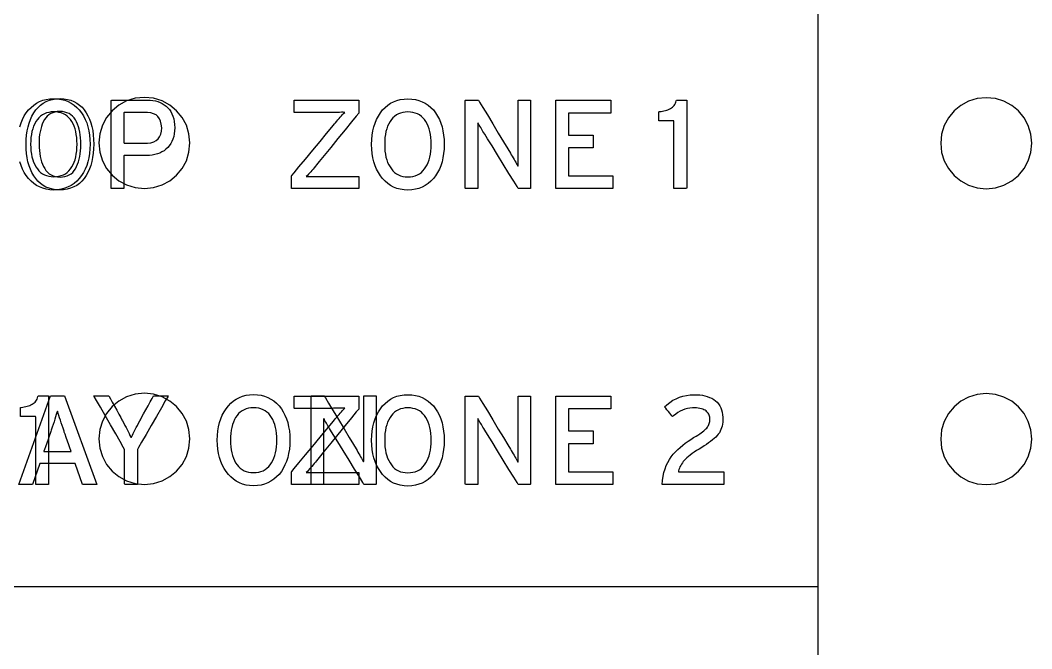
# Model space of a CAD drawing. Extents: x 1 to 47.7, y 0.2 to 35.
# Drawn here: x 21.691 to 22.801, y 9.347 to 10.037 of the extents above; entities that cross this region are included whole.
import ezdxf

# ---------------------------------------------------------------- set-up
doc = ezdxf.new("R2010")
doc.units = 0
doc.header["$MEASUREMENT"] = 0
for name, color, linetype in [('4_1__5U__UP_TO_TWO_IO_BOAR', 7, 'CONTINUOUS'), ('4_2__5U__FRONT_PANEL_W_24_', 7, 'CONTINUOUS'), ('5_1___24__TARGET_LEDS___12', 7, 'CONTINUOUS')]:
    doc.layers.add(name, color=color, linetype=linetype)

msp = doc.modelspace()

# ---------------------------------------------------------------- linework, layer by layer
at = {"layer": '4_1__5U__UP_TO_TWO_IO_BOAR'}
for points in [[(21.8269, 9.8522), (21.837, 9.8532), (21.8463, 9.8561), (21.8548, 9.8607), (21.8622, 9.8668), (21.8684, 9.8742), (21.873, 9.8827), (21.8759, 9.8921), (21.8769, 9.9022), (21.8759, 9.9123), (21.873, 9.9217), (21.8684, 9.9302), (21.8622, 9.9376), (21.8548, 9.9437), (21.8463, 9.9483), (21.837, 9.9512), (21.8269, 9.9522), (21.8168, 9.9512), (21.8074, 9.9483), (21.7989, 9.9437), (21.7915, 9.9376), (21.7854, 9.9302), (21.7808, 9.9217), (21.7779, 9.9123), (21.7769, 9.9022), (21.7779, 9.8921), (21.7808, 9.8827), (21.7854, 9.8742), (21.7915, 9.8668), (21.7989, 9.8607), (21.8074, 9.8561), (21.8168, 9.8532)], [(21.9886, 9.852), (21.9886, 9.8525), (21.9886, 9.8539), (21.9886, 9.8558), (21.9886, 9.8582), (21.9886, 9.8606), (21.9886, 9.8629), (21.9886, 9.8647), (21.9886, 9.8659), (21.9887, 9.8663), (21.9914, 9.8695), (21.9966, 9.8759), (22.0037, 9.8844), (22.0117, 9.8941), (22.0198, 9.9038), (22.027, 9.9126), (22.0326, 9.9194), (22.0357, 9.9231), (22.0368, 9.9244), (22.0382, 9.926), (22.0395, 9.9276), (22.0408, 9.9291), (22.042, 9.9305), (22.0433, 9.9319), (22.0445, 9.9333), (22.0457, 9.9346), (22.0469, 9.9358), (22.0453, 9.9359), (22.0433, 9.9359), (22.0412, 9.9358), (22.039, 9.9358), (22.0367, 9.9358), (22.0344, 9.9357), (22.032, 9.9357), (22.0296, 9.9357), (22.0274, 9.9357), (22.0257, 9.9357), (22.0219, 9.9357), (22.0167, 9.9357), (22.0107, 9.9357), (22.0046, 9.9357), (21.9989, 9.9357), (21.9944, 9.9357), (21.9918, 9.9357), (21.9913, 9.9358), (21.9913, 9.9367), (21.9913, 9.9383), (21.9913, 9.9403), (21.9913, 9.9426), (21.9913, 9.9449), (21.9913, 9.9469), (21.9913, 9.9483), (21.9913, 9.9491), (21.9927, 9.9491), (21.9985, 9.9491), (22.0077, 9.9491), (22.0191, 9.9491), (22.0312, 9.9491), (22.0429, 9.9491), (22.0529, 9.9491), (22.0598, 9.9491), (22.0624, 9.9491), (22.0624, 9.9486), (22.0624, 9.9472), (22.0624, 9.9453), (22.0624, 9.9429), (22.0624, 9.9405), (22.0624, 9.9383), (22.0624, 9.9364), (22.0624, 9.9353), (22.0623, 9.9348), (22.0596, 9.9316), (22.0544, 9.9252), (22.0474, 9.9167), (22.0395, 9.907), (22.0316, 9.8973), (22.0244, 9.8885), (22.0189, 9.8817), (22.0158, 9.878), (22.0147, 9.8766), (22.0134, 9.875), (22.0121, 9.8735), (22.0108, 9.872), (22.0096, 9.8705), (22.0083, 9.8691), (22.0071, 9.8678), (22.0059, 9.8665), (22.0047, 9.8653), (22.0062, 9.8652), (22.0082, 9.8652), (22.0103, 9.8653), (22.0125, 9.8653), (22.0148, 9.8653), (22.0171, 9.8654), (22.0195, 9.8654), (22.0219, 9.8654), (22.0241, 9.8654), (22.0259, 9.8654), (22.0299, 9.8654), (22.0355, 9.8654), (22.0418, 9.8654), (22.0484, 9.8654), (22.0544, 9.8654), (22.0591, 9.8654), (22.0619, 9.8654), (22.0624, 9.8653), (22.0624, 9.8644), (22.0624, 9.8628), (22.0624, 9.8608), (22.0624, 9.8585), (22.0624, 9.8562), (22.0624, 9.8542), (22.0624, 9.8527), (22.0624, 9.852), (22.061, 9.852), (22.055, 9.852), (22.0454, 9.852), (22.0336, 9.852), (22.021, 9.852), (22.0088, 9.852), (21.9984, 9.852), (21.9913, 9.852)], [(22.1561, 9.9006), (22.156, 9.8954), (22.1555, 9.8905), (22.1547, 9.8858), (22.1537, 9.8814), (22.1524, 9.8772), (22.1508, 9.8733), (22.1489, 9.8696), (22.1467, 9.8662), (22.1442, 9.863), (22.1415, 9.8601), (22.1385, 9.8576), (22.1353, 9.8555), (22.1319, 9.8537), (22.1283, 9.8523), (22.1245, 9.8513), (22.1205, 9.8507), (22.1162, 9.8504), (22.112, 9.8507), (22.1079, 9.8513), (22.1042, 9.8523), (22.1006, 9.8537), (22.0973, 9.8555), (22.0941, 9.8576), (22.0912, 9.8601), (22.0885, 9.863), (22.0861, 9.8662), (22.0838, 9.8696), (22.0819, 9.8733), (22.0802, 9.8772), (22.0789, 9.8814), (22.0778, 9.8858), (22.077, 9.8905), (22.0766, 9.8954), (22.0764, 9.9006), (22.0766, 9.9058), (22.077, 9.9107), (22.0778, 9.9154), (22.0789, 9.9198), (22.0802, 9.924), (22.0819, 9.928), (22.0838, 9.9317), (22.0861, 9.9352), (22.0885, 9.9384), (22.0912, 9.9412), (22.0941, 9.9437), (22.0973, 9.9458), (22.1006, 9.9475), (22.1042, 9.9488), (22.1079, 9.9498), (22.112, 9.9504), (22.1162, 9.9507), (22.1205, 9.9504), (22.1245, 9.9498), (22.1283, 9.9488), (22.1319, 9.9475), (22.1353, 9.9458), (22.1385, 9.9437), (22.1415, 9.9412), (22.1442, 9.9384), (22.1467, 9.9352), (22.1489, 9.9317), (22.1508, 9.928), (22.1524, 9.924), (22.1537, 9.9198), (22.1547, 9.9154), (22.1555, 9.9107), (22.156, 9.9058)], [(22.2374, 9.852), (22.2361, 9.8542), (22.2324, 9.8601), (22.2272, 9.8687), (22.221, 9.8787), (22.2146, 9.8891), (22.2086, 9.8989), (22.2037, 9.9068), (22.2006, 9.9117), (22.1997, 9.9134), (22.1987, 9.9149), (22.1979, 9.9164), (22.197, 9.9178), (22.1962, 9.9192), (22.1954, 9.9205), (22.1946, 9.9218), (22.1939, 9.9231), (22.1932, 9.9243), (22.1929, 9.9235), (22.1929, 9.9212), (22.1929, 9.9188), (22.1929, 9.9163), (22.1929, 9.9137), (22.1929, 9.9111), (22.193, 9.9084), (22.193, 9.9056), (22.193, 9.9027), (22.193, 9.901), (22.193, 9.8964), (22.193, 9.8896), (22.193, 9.8815), (22.193, 9.8728), (22.193, 9.8647), (22.193, 9.8578), (22.193, 9.8533), (22.193, 9.852), (22.1924, 9.852), (22.1909, 9.852), (22.189, 9.852), (22.1867, 9.852), (22.1843, 9.852), (22.1822, 9.852), (22.1805, 9.852), (22.1795, 9.852), (22.1793, 9.8526), (22.1793, 9.8589), (22.1793, 9.8704), (22.1793, 9.8852), (22.1793, 9.9017), (22.1793, 9.9181), (22.1793, 9.9326), (22.1793, 9.9434), (22.1793, 9.9488), (22.1796, 9.9491), (22.1808, 9.9491), (22.1827, 9.9491), (22.1849, 9.9491), (22.1874, 9.9491), (22.1898, 9.9491), (22.1918, 9.9491), (22.1932, 9.9491), (22.1937, 9.9491), (22.195, 9.947), (22.1985, 9.9412), (22.2035, 9.9329), (22.2094, 9.9231), (22.2155, 9.913), (22.2212, 9.9035), (22.2259, 9.8958), (22.2288, 9.891), (22.2298, 9.8893), (22.2309, 9.8875), (22.2319, 9.8858), (22.2328, 9.8841), (22.2338, 9.8825), (22.2346, 9.8809), (22.2355, 9.8794), (22.2363, 9.878), (22.237, 9.8766), (22.2373, 9.8774), (22.2373, 9.8798), (22.2372, 9.8823), (22.2372, 9.8848), (22.2372, 9.8874), (22.2372, 9.8901), (22.2372, 9.8929), (22.2372, 9.8957), (22.2372, 9.8986), (22.2372, 9.9003), (22.2372, 9.9048), (22.2372, 9.9116), (22.2372, 9.9198), (22.2372, 9.9284), (22.2372, 9.9365), (22.2372, 9.9433), (22.2372, 9.9478), (22.2372, 9.9491), (22.2378, 9.9491), (22.2393, 9.9491), (22.2412, 9.9491), (22.2435, 9.9491), (22.2459, 9.9491), (22.248, 9.9491), (22.2497, 9.9491), (22.2507, 9.9491), (22.2509, 9.9485), (22.2509, 9.9422), (22.2509, 9.9307), (22.2509, 9.9158), (22.2509, 9.8994), (22.2509, 9.883), (22.2509, 9.8685), (22.2509, 9.8577), (22.2509, 9.8523), (22.2506, 9.852), (22.2495, 9.852), (22.2478, 9.852), (22.2456, 9.852), (22.2433, 9.852), (22.2411, 9.852), (22.2392, 9.852), (22.2379, 9.852)], [(22.4084, 9.852), (22.4084, 9.8548), (22.4084, 9.8624), (22.4084, 9.8733), (22.4084, 9.8859), (22.4084, 9.899), (22.4084, 9.9109), (22.4084, 9.9203), (22.4084, 9.9257), (22.4082, 9.9265), (22.407, 9.9265), (22.4049, 9.9265), (22.4022, 9.9265), (22.3993, 9.9265), (22.3964, 9.9265), (22.394, 9.9265), (22.3923, 9.9265), (22.3917, 9.9265), (22.3917, 9.9269), (22.3917, 9.9279), (22.3917, 9.9294), (22.3917, 9.9311), (22.3917, 9.9328), (22.3917, 9.9344), (22.3917, 9.9357), (22.3917, 9.9364), (22.3925, 9.9366), (22.3942, 9.9368), (22.3958, 9.9371), (22.3974, 9.9374), (22.3989, 9.9378), (22.4004, 9.9382), (22.4018, 9.9387), (22.4031, 9.9393), (22.4044, 9.94), (22.4056, 9.9407), (22.4067, 9.9415), (22.4076, 9.9424), (22.4085, 9.9434), (22.4092, 9.9445), (22.4099, 9.9457), (22.4104, 9.947), (22.4109, 9.9484), (22.4112, 9.9491), (22.412, 9.9491), (22.4134, 9.9491), (22.4152, 9.9491), (22.4172, 9.9491), (22.4192, 9.9491), (22.4208, 9.9491), (22.422, 9.9491), (22.4224, 9.9491), (22.4224, 9.9454), (22.4224, 9.9355), (22.4224, 9.9214), (22.4224, 9.9048), (22.4224, 9.8878), (22.4224, 9.8722), (22.4224, 9.86), (22.4224, 9.8529), (22.4223, 9.852), (22.4213, 9.852), (22.4195, 9.852), (22.4172, 9.852), (22.4148, 9.852), (22.4124, 9.852), (22.4103, 9.852), (22.4089, 9.852)], [(22.1418, 9.9006), (22.1417, 9.9044), (22.1414, 9.908), (22.141, 9.9114), (22.1403, 9.9147), (22.1395, 9.9177), (22.1386, 9.9205), (22.1374, 9.9232), (22.1361, 9.9256), (22.1345, 9.9278), (22.1328, 9.9297), (22.131, 9.9314), (22.1289, 9.9329), (22.1267, 9.934), (22.1243, 9.935), (22.1218, 9.9356), (22.1191, 9.936), (22.1162, 9.9362), (22.1134, 9.936), (22.1107, 9.9356), (22.1082, 9.935), (22.1059, 9.934), (22.1037, 9.9329), (22.1017, 9.9314), (22.0998, 9.9297), (22.0981, 9.9278), (22.0966, 9.9256), (22.0952, 9.9232), (22.094, 9.9205), (22.093, 9.9177), (22.0922, 9.9147), (22.0916, 9.9114), (22.0911, 9.908), (22.0908, 9.9044), (22.0908, 9.9006), (22.0908, 9.8968), (22.0911, 9.8932), (22.0916, 9.8898), (22.0922, 9.8867), (22.093, 9.8837), (22.094, 9.8808), (22.0952, 9.8782), (22.0966, 9.8758), (22.0981, 9.8736), (22.0998, 9.8715), (22.1017, 9.8698), (22.1037, 9.8683), (22.1059, 9.8671), (22.1082, 9.8661), (22.1107, 9.8654), (22.1134, 9.865), (22.1162, 9.8649), (22.1191, 9.865), (22.1218, 9.8654), (22.1243, 9.8661), (22.1267, 9.8671), (22.1289, 9.8683), (22.131, 9.8698), (22.1328, 9.8715), (22.1345, 9.8736), (22.1361, 9.8758), (22.1374, 9.8782), (22.1386, 9.8808), (22.1395, 9.8837), (22.1403, 9.8867), (22.141, 9.8898), (22.1414, 9.8932), (22.1417, 9.8968)], [(21.8269, 9.5272), (21.837, 9.5282), (21.8463, 9.5311), (21.8548, 9.5357), (21.8622, 9.5418), (21.8684, 9.5492), (21.873, 9.5577), (21.8759, 9.5671), (21.8769, 9.5772), (21.8759, 9.5873), (21.873, 9.5967), (21.8684, 9.6052), (21.8622, 9.6126), (21.8548, 9.6187), (21.8463, 9.6233), (21.837, 9.6262), (21.8269, 9.6272), (21.8168, 9.6262), (21.8074, 9.6233), (21.7989, 9.6187), (21.7915, 9.6126), (21.7854, 9.6052), (21.7808, 9.5967), (21.7779, 9.5873), (21.7769, 9.5772), (21.7779, 9.5671), (21.7808, 9.5577), (21.7854, 9.5492), (21.7915, 9.5418), (21.7989, 9.5357), (21.8074, 9.5311), (21.8168, 9.5282)], [(21.9886, 9.527), (21.9886, 9.5275), (21.9886, 9.5289), (21.9886, 9.5309), (21.9886, 9.5332), (21.9886, 9.5356), (21.9886, 9.5379), (21.9886, 9.5397), (21.9886, 9.5409), (21.9887, 9.5413), (21.9914, 9.5445), (21.9966, 9.5509), (22.0037, 9.5595), (22.0117, 9.5691), (22.0198, 9.5789), (22.027, 9.5876), (22.0326, 9.5944), (22.0357, 9.5981), (22.0368, 9.5995), (22.0382, 9.6011), (22.0395, 9.6026), (22.0408, 9.6041), (22.042, 9.6055), (22.0433, 9.6069), (22.0445, 9.6083), (22.0457, 9.6096), (22.0469, 9.6108), (22.0453, 9.611), (22.0433, 9.6109), (22.0412, 9.6109), (22.039, 9.6108), (22.0367, 9.6108), (22.0344, 9.6108), (22.032, 9.6107), (22.0296, 9.6107), (22.0274, 9.6107), (22.0257, 9.6107), (22.0219, 9.6107), (22.0167, 9.6107), (22.0107, 9.6107), (22.0046, 9.6107), (21.9989, 9.6107), (21.9944, 9.6107), (21.9918, 9.6107), (21.9913, 9.6108), (21.9913, 9.6117), (21.9913, 9.6133), (21.9913, 9.6153), (21.9913, 9.6176), (21.9913, 9.6199), (21.9913, 9.6219), (21.9913, 9.6234), (21.9913, 9.6241), (21.9927, 9.6242), (21.9985, 9.6242), (22.0077, 9.6242), (22.0191, 9.6242), (22.0312, 9.6242), (22.0429, 9.6242), (22.0529, 9.6242), (22.0598, 9.6242), (22.0624, 9.6242), (22.0624, 9.6236), (22.0624, 9.6223), (22.0624, 9.6203), (22.0624, 9.618), (22.0624, 9.6155), (22.0624, 9.6133), (22.0624, 9.6115), (22.0624, 9.6103), (22.0623, 9.6099), (22.0596, 9.6067), (22.0544, 9.6003), (22.0474, 9.5917), (22.0395, 9.582), (22.0316, 9.5723), (22.0244, 9.5635), (22.0189, 9.5567), (22.0158, 9.553), (22.0147, 9.5517), (22.0134, 9.5501), (22.0121, 9.5485), (22.0108, 9.547), (22.0096, 9.5456), (22.0083, 9.5442), (22.0071, 9.5428), (22.0059, 9.5415), (22.0047, 9.5403), (22.0062, 9.5402), (22.0082, 9.5402), (22.0103, 9.5403), (22.0125, 9.5403), (22.0148, 9.5404), (22.0171, 9.5404), (22.0195, 9.5404), (22.0219, 9.5404), (22.0241, 9.5404), (22.0259, 9.5404), (22.0299, 9.5404), (22.0355, 9.5404), (22.0418, 9.5404), (22.0484, 9.5404), (22.0544, 9.5404), (22.0591, 9.5404), (22.0619, 9.5404), (22.0624, 9.5403), (22.0624, 9.5394), (22.0624, 9.5379), (22.0624, 9.5358), (22.0624, 9.5335), (22.0624, 9.5313), (22.0624, 9.5293), (22.0624, 9.5278), (22.0624, 9.527), (22.061, 9.527), (22.055, 9.527), (22.0454, 9.527), (22.0336, 9.527), (22.021, 9.527), (22.0088, 9.527), (21.9984, 9.527), (21.9913, 9.527)], [(22.1561, 9.5756), (22.156, 9.5704), (22.1555, 9.5655), (22.1547, 9.5608), (22.1537, 9.5564), (22.1524, 9.5522), (22.1508, 9.5483), (22.1489, 9.5446), (22.1467, 9.5412), (22.1442, 9.538), (22.1415, 9.5351), (22.1385, 9.5326), (22.1353, 9.5305), (22.1319, 9.5287), (22.1283, 9.5273), (22.1245, 9.5263), (22.1205, 9.5257), (22.1162, 9.5254), (22.112, 9.5257), (22.1079, 9.5263), (22.1042, 9.5273), (22.1006, 9.5287), (22.0973, 9.5305), (22.0941, 9.5326), (22.0912, 9.5351), (22.0885, 9.538), (22.0861, 9.5412), (22.0838, 9.5446), (22.0819, 9.5483), (22.0802, 9.5522), (22.0789, 9.5564), (22.0778, 9.5608), (22.077, 9.5655), (22.0766, 9.5704), (22.0764, 9.5756), (22.0766, 9.5808), (22.077, 9.5857), (22.0778, 9.5904), (22.0789, 9.5948), (22.0802, 9.599), (22.0819, 9.603), (22.0838, 9.6067), (22.0861, 9.6102), (22.0885, 9.6134), (22.0912, 9.6162), (22.0941, 9.6187), (22.0973, 9.6208), (22.1006, 9.6225), (22.1042, 9.6239), (22.1079, 9.6249), (22.112, 9.6255), (22.1162, 9.6257), (22.1205, 9.6255), (22.1245, 9.6249), (22.1283, 9.6239), (22.1319, 9.6225), (22.1353, 9.6208), (22.1385, 9.6187), (22.1415, 9.6162), (22.1442, 9.6134), (22.1467, 9.6102), (22.1489, 9.6067), (22.1508, 9.603), (22.1524, 9.599), (22.1537, 9.5948), (22.1547, 9.5904), (22.1555, 9.5857), (22.156, 9.5808)], [(22.2374, 9.527), (22.2361, 9.5292), (22.2324, 9.5351), (22.2272, 9.5437), (22.221, 9.5537), (22.2146, 9.5642), (22.2086, 9.5739), (22.2037, 9.5818), (22.2006, 9.5868), (22.1997, 9.5884), (22.1987, 9.5899), (22.1979, 9.5914), (22.197, 9.5928), (22.1962, 9.5942), (22.1954, 9.5956), (22.1946, 9.5969), (22.1939, 9.5981), (22.1932, 9.5994), (22.1929, 9.5986), (22.1929, 9.5962), (22.1929, 9.5938), (22.1929, 9.5913), (22.1929, 9.5888), (22.1929, 9.5861), (22.193, 9.5834), (22.193, 9.5806), (22.193, 9.5778), (22.193, 9.576), (22.193, 9.5715), (22.193, 9.5647), (22.193, 9.5565), (22.193, 9.5478), (22.193, 9.5397), (22.193, 9.5329), (22.193, 9.5283), (22.193, 9.527), (22.1924, 9.527), (22.1909, 9.527), (22.189, 9.527), (22.1867, 9.527), (22.1843, 9.527), (22.1822, 9.527), (22.1805, 9.527), (22.1795, 9.527), (22.1793, 9.5277), (22.1793, 9.534), (22.1793, 9.5454), (22.1793, 9.5603), (22.1793, 9.5768), (22.1793, 9.5931), (22.1793, 9.6076), (22.1793, 9.6184), (22.1793, 9.6239), (22.1796, 9.6242), (22.1808, 9.6242), (22.1827, 9.6242), (22.1849, 9.6242), (22.1874, 9.6242), (22.1898, 9.6242), (22.1918, 9.6242), (22.1932, 9.6242), (22.1937, 9.6242), (22.195, 9.622), (22.1985, 9.6162), (22.2035, 9.6079), (22.2094, 9.5981), (22.2155, 9.588), (22.2212, 9.5785), (22.2259, 9.5708), (22.2288, 9.566), (22.2298, 9.5643), (22.2309, 9.5625), (22.2319, 9.5608), (22.2328, 9.5591), (22.2338, 9.5575), (22.2346, 9.5559), (22.2355, 9.5544), (22.2363, 9.553), (22.237, 9.5516), (22.2373, 9.5524), (22.2373, 9.5548), (22.2372, 9.5573), (22.2372, 9.5598), (22.2372, 9.5625), (22.2372, 9.5651), (22.2372, 9.5679), (22.2372, 9.5707), (22.2372, 9.5736), (22.2372, 9.5754), (22.2372, 9.5799), (22.2372, 9.5866), (22.2372, 9.5948), (22.2372, 9.6034), (22.2372, 9.6115), (22.2372, 9.6183), (22.2372, 9.6228), (22.2372, 9.6242), (22.2378, 9.6242), (22.2393, 9.6242), (22.2412, 9.6242), (22.2435, 9.6242), (22.2459, 9.6242), (22.248, 9.6242), (22.2497, 9.6242), (22.2507, 9.6242), (22.2509, 9.6235), (22.2509, 9.6172), (22.2509, 9.6057), (22.2509, 9.5909), (22.2509, 9.5744), (22.2509, 9.558), (22.2509, 9.5435), (22.2509, 9.5327), (22.2509, 9.5273), (22.2506, 9.527), (22.2495, 9.527), (22.2478, 9.527), (22.2456, 9.527), (22.2433, 9.527), (22.2411, 9.527), (22.2392, 9.527), (22.2379, 9.527)], [(22.3955, 9.527), (22.3959, 9.5316), (22.3966, 9.5361), (22.3974, 9.5402), (22.3986, 9.5442), (22.3999, 9.5479), (22.4015, 9.5514), (22.4033, 9.5546), (22.4053, 9.5576), (22.4076, 9.5603), (22.4101, 9.5629), (22.4126, 9.5654), (22.4152, 9.5678), (22.418, 9.5702), (22.4208, 9.5724), (22.4238, 9.5745), (22.4268, 9.5765), (22.43, 9.5785), (22.4327, 9.5801), (22.4347, 9.5813), (22.4366, 9.5826), (22.4383, 9.5837), (22.4398, 9.5849), (22.4412, 9.586), (22.4424, 9.587), (22.4435, 9.5881), (22.4444, 9.589), (22.4451, 9.59), (22.4457, 9.591), (22.4463, 9.592), (22.4467, 9.593), (22.4471, 9.594), (22.4474, 9.5951), (22.4476, 9.5961), (22.4477, 9.5972), (22.4478, 9.5983), (22.4477, 9.5996), (22.4476, 9.6009), (22.4473, 9.6021), (22.447, 9.6032), (22.4465, 9.6043), (22.4459, 9.6053), (22.4452, 9.6062), (22.4445, 9.607), (22.4436, 9.6078), (22.4425, 9.6086), (22.4413, 9.6092), (22.44, 9.6098), (22.4385, 9.6102), (22.4369, 9.6106), (22.4351, 9.6109), (22.4332, 9.6111), (22.4311, 9.6112), (22.4287, 9.6112), (22.4259, 9.6109), (22.4231, 9.6104), (22.4204, 9.6097), (22.4178, 9.6087), (22.4152, 9.6075), (22.4127, 9.606), (22.4103, 9.6044), (22.408, 9.6024), (22.4069, 9.6016), (22.4062, 9.6024), (22.4051, 9.6038), (22.4037, 9.6055), (22.4022, 9.6073), (22.4007, 9.6092), (22.3994, 9.6108), (22.3984, 9.612), (22.398, 9.6125), (22.4004, 9.6147), (22.4037, 9.6173), (22.4071, 9.6195), (22.4107, 9.6213), (22.4143, 9.6229), (22.4181, 9.6241), (22.422, 9.6249), (22.426, 9.6255), (22.4301, 9.6257), (22.4335, 9.6256), (22.4366, 9.6254), (22.4396, 9.625), (22.4424, 9.6244), (22.445, 9.6236), (22.4475, 9.6227), (22.4498, 9.6217), (22.452, 9.6204), (22.4539, 9.619), (22.4557, 9.6174), (22.4573, 9.6155), (22.4586, 9.6135), (22.4597, 9.6114), (22.4606, 9.609), (22.4613, 9.6065), (22.4618, 9.6037), (22.4621, 9.6009), (22.4621, 9.5981), (22.462, 9.5957), (22.4617, 9.5935), (22.4613, 9.5913), (22.4607, 9.5893), (22.46, 9.5873), (22.4591, 9.5855), (22.4582, 9.5838), (22.457, 9.5822), (22.4557, 9.5807), (22.4542, 9.5791), (22.4525, 9.5776), (22.4506, 9.576), (22.4486, 9.5744), (22.4464, 9.5728), (22.444, 9.5711), (22.4415, 9.5695), (22.4388, 9.5678), (22.4359, 9.566), (22.4332, 9.5643), (22.4306, 9.5626), (22.4283, 9.561), (22.4262, 9.5594), (22.4243, 9.5579), (22.4226, 9.5564), (22.4211, 9.555), (22.4198, 9.5537), (22.4186, 9.5523), (22.4176, 9.5509), (22.4166, 9.5495), (22.4158, 9.5481), (22.415, 9.5466), (22.4144, 9.5451), (22.4139, 9.5436), (22.4134, 9.5421), (22.4134, 9.5411), (22.4163, 9.5411), (22.4219, 9.5411), (22.4293, 9.5411), (22.4377, 9.5411), (22.4461, 9.5411), (22.4536, 9.5411), (22.4595, 9.5411), (22.4627, 9.5411), (22.4631, 9.5409), (22.4631, 9.5399), (22.4631, 9.5382), (22.4631, 9.536), (22.4631, 9.5336), (22.4631, 9.5313), (22.4631, 9.5292), (22.4631, 9.5277), (22.4631, 9.527), (22.4616, 9.527), (22.4559, 9.527), (22.4471, 9.527), (22.4363, 9.527), (22.4248, 9.527), (22.4138, 9.527), (22.4045, 9.527), (22.398, 9.527)], [(22.1418, 9.5756), (22.1417, 9.5794), (22.1414, 9.583), (22.141, 9.5865), (22.1403, 9.5897), (22.1395, 9.5927), (22.1386, 9.5955), (22.1374, 9.5982), (22.1361, 9.6006), (22.1345, 9.6028), (22.1328, 9.6048), (22.131, 9.6065), (22.1289, 9.6079), (22.1267, 9.6091), (22.1243, 9.61), (22.1218, 9.6106), (22.1191, 9.6111), (22.1162, 9.6112), (22.1134, 9.6111), (22.1107, 9.6106), (22.1082, 9.61), (22.1059, 9.6091), (22.1037, 9.6079), (22.1017, 9.6065), (22.0998, 9.6048), (22.0981, 9.6028), (22.0966, 9.6006), (22.0952, 9.5982), (22.094, 9.5955), (22.093, 9.5927), (22.0922, 9.5897), (22.0916, 9.5865), (22.0911, 9.583), (22.0908, 9.5794), (22.0908, 9.5756), (22.0908, 9.5718), (22.0911, 9.5683), (22.0916, 9.5649), (22.0922, 9.5617), (22.093, 9.5587), (22.094, 9.5559), (22.0952, 9.5533), (22.0966, 9.5508), (22.0981, 9.5486), (22.0998, 9.5466), (22.1017, 9.5448), (22.1037, 9.5433), (22.1059, 9.5421), (22.1082, 9.5411), (22.1107, 9.5405), (22.1134, 9.5401), (22.1162, 9.5399), (22.1191, 9.5401), (22.1218, 9.5405), (22.1243, 9.5411), (22.1267, 9.5421), (22.1289, 9.5433), (22.131, 9.5448), (22.1328, 9.5466), (22.1345, 9.5486), (22.1361, 9.5508), (22.1374, 9.5533), (22.1386, 9.5559), (22.1395, 9.5587), (22.1403, 9.5617), (22.141, 9.5649), (22.1414, 9.5683), (22.1417, 9.5718)]]:
    msp.add_lwpolyline(points, close=True, dxfattribs=at)
for points in [[(22.2785, 9.852), (22.2785, 9.9491), (22.3391, 9.9491), (22.3391, 9.935), (22.2926, 9.935), (22.2926, 9.9109), (22.3196, 9.9109), (22.3196, 9.8968), (22.2926, 9.8968), (22.2926, 9.8661), (22.3412, 9.8661), (22.3412, 9.852), (22.2785, 9.852)], [(22.2785, 9.527), (22.2785, 9.6242), (22.3391, 9.6242), (22.3391, 9.6101), (22.2926, 9.6101), (22.2926, 9.5859), (22.3196, 9.5859), (22.3196, 9.5718), (22.2926, 9.5718), (22.2926, 9.5411), (22.3412, 9.5411), (22.3412, 9.527), (22.2785, 9.527)]]:
    msp.add_lwpolyline(points, dxfattribs=at)
at = {"layer": '4_2__5U__FRONT_PANEL_W_24_'}
for points in [[(22.5664, 11.427), (22.5664, 8.7019)], [(21.6901, 9.92), (21.6915, 9.9242), (21.6931, 9.9281), (21.6951, 9.9318), (21.6973, 9.9353), (21.6998, 9.9385), (21.7025, 9.9413), (21.7054, 9.9438), (21.7085, 9.9459), (21.7118, 9.9476), (21.7154, 9.949), (21.7192, 9.95), (21.7232, 9.9506), (21.7274, 9.9508), (21.7317, 9.9506), (21.7358, 9.95), (21.7396, 9.949), (21.7432, 9.9476), (21.7466, 9.9459), (21.7498, 9.9438), (21.7527, 9.9413), (21.7555, 9.9385), (21.7579, 9.9353), (21.7601, 9.9318), (21.762, 9.9281), (21.7636, 9.9242), (21.765, 9.92), (21.766, 9.9155), (21.7667, 9.9108), (21.7672, 9.9059), (21.7674, 9.9007), (21.7672, 9.8956), (21.7667, 9.8906), (21.766, 9.886), (21.765, 9.8815), (21.7636, 9.8774), (21.762, 9.8734), (21.7601, 9.8698), (21.7579, 9.8663), (21.7555, 9.8631), (21.7527, 9.8603), (21.7498, 9.8577), (21.7466, 9.8556), (21.7432, 9.8539), (21.7396, 9.8525), (21.7358, 9.8515), (21.7317, 9.8508), (21.7274, 9.8505), (21.7232, 9.8508), (21.7192, 9.8515), (21.7154, 9.8525), (21.7118, 9.8539), (21.7085, 9.8556), (21.7054, 9.8577), (21.7025, 9.8603), (21.6998, 9.8631), (21.6973, 9.8663), (21.6951, 9.8698), (21.6931, 9.8734), (21.6915, 9.8774), (21.6901, 9.8815)], [(21.7591, 9.5271), (21.751, 9.5502), (21.712, 9.5502), (21.704, 9.5271), (21.6889, 9.5271), (21.7238, 9.6243), (21.7393, 9.6243), (21.7747, 9.5271), (21.7591, 9.5271)]]:
    msp.add_lwpolyline(points, dxfattribs=at)
for points in [[(22.7012, 9.9019), (22.7022, 9.8918), (22.7051, 9.8825), (22.7098, 9.874), (22.7159, 9.8666), (22.7233, 9.8604), (22.7318, 9.8558), (22.7412, 9.8529), (22.7512, 9.8519), (22.7613, 9.8529), (22.7707, 9.8558), (22.7792, 9.8604), (22.7866, 9.8666), (22.7927, 9.874), (22.7973, 9.8825), (22.8002, 9.8918), (22.8012, 9.9019), (22.8002, 9.912), (22.7973, 9.9214), (22.7927, 9.9299), (22.7866, 9.9373), (22.7792, 9.9434), (22.7707, 9.948), (22.7613, 9.9509), (22.7512, 9.9519), (22.7412, 9.9509), (22.7318, 9.948), (22.7233, 9.9434), (22.7159, 9.9373), (22.7098, 9.9299), (22.7051, 9.9214), (22.7022, 9.912)], [(21.8602, 9.9189), (21.8601, 9.9155), (21.8597, 9.9123), (21.8591, 9.9093), (21.8582, 9.9064), (21.8572, 9.9038), (21.8559, 9.9014), (21.8543, 9.8992), (21.8526, 9.8972), (21.8506, 9.8953), (21.8485, 9.8937), (21.8462, 9.8923), (21.8438, 9.8911), (21.8412, 9.8901), (21.8385, 9.8894), (21.8356, 9.8888), (21.8326, 9.8885), (21.8294, 9.8883), (21.8283, 9.8883), (21.826, 9.8883), (21.8225, 9.8883), (21.8184, 9.8883), (21.8141, 9.8883), (21.8101, 9.8883), (21.8068, 9.8883), (21.8048, 9.8883), (21.8044, 9.8882), (21.8044, 9.886), (21.8044, 9.8817), (21.8044, 9.8761), (21.8044, 9.8699), (21.8044, 9.8636), (21.8044, 9.8582), (21.8044, 9.8541), (21.8044, 9.8522), (21.8041, 9.8521), (21.8029, 9.8521), (21.801, 9.8521), (21.7987, 9.8521), (21.7963, 9.8521), (21.794, 9.8521), (21.7921, 9.8521), (21.7909, 9.8521), (21.7906, 9.8523), (21.7906, 9.8575), (21.7906, 9.8684), (21.7906, 9.8831), (21.7906, 9.8997), (21.7906, 9.9165), (21.7906, 9.9315), (21.7906, 9.9429), (21.7906, 9.9489), (21.7913, 9.9493), (21.7945, 9.9493), (21.7997, 9.9493), (21.8061, 9.9493), (21.813, 9.9493), (21.8195, 9.9493), (21.8251, 9.9493), (21.8288, 9.9493), (21.8303, 9.9493), (21.8333, 9.9492), (21.8362, 9.9488), (21.839, 9.9483), (21.8416, 9.9476), (21.8441, 9.9466), (21.8465, 9.9455), (21.8487, 9.9441), (21.8507, 9.9426), (21.8527, 9.9408), (21.8544, 9.9388), (21.8559, 9.9366), (21.8572, 9.9341), (21.8583, 9.9315), (21.8591, 9.9286), (21.8597, 9.9256), (21.8601, 9.9223)], [(21.753, 9.9007), (21.7529, 9.9045), (21.7527, 9.9082), (21.7522, 9.9116), (21.7516, 9.9148), (21.7508, 9.9178), (21.7498, 9.9207), (21.7486, 9.9233), (21.7473, 9.9257), (21.7458, 9.928), (21.7441, 9.9299), (21.7422, 9.9316), (21.7402, 9.933), (21.738, 9.9342), (21.7356, 9.9351), (21.733, 9.9358), (21.7303, 9.9362), (21.7274, 9.9363), (21.7246, 9.9362), (21.722, 9.9358), (21.7194, 9.9351), (21.7171, 9.9342), (21.7149, 9.933), (21.7129, 9.9316), (21.7111, 9.9299), (21.7094, 9.928), (21.7078, 9.9257), (21.7065, 9.9233), (21.7053, 9.9207), (21.7043, 9.9178), (21.7035, 9.9148), (21.7028, 9.9116), (21.7024, 9.9082), (21.7021, 9.9045), (21.702, 9.9007), (21.7021, 9.897), (21.7024, 9.8934), (21.7028, 9.89), (21.7035, 9.8868), (21.7043, 9.8838), (21.7053, 9.881), (21.7065, 9.8784), (21.7078, 9.876), (21.7094, 9.8737), (21.7111, 9.8717), (21.7129, 9.8699), (21.7149, 9.8684), (21.7171, 9.8672), (21.7194, 9.8663), (21.722, 9.8656), (21.7246, 9.8652), (21.7274, 9.8651), (21.7303, 9.8652), (21.733, 9.8656), (21.7356, 9.8663), (21.738, 9.8672), (21.7402, 9.8684), (21.7422, 9.8699), (21.7441, 9.8717), (21.7458, 9.8737), (21.7473, 9.876), (21.7486, 9.8784), (21.7498, 9.881), (21.7508, 9.8838), (21.7516, 9.8868), (21.7522, 9.89), (21.7527, 9.8934), (21.7529, 9.897)], [(21.8459, 9.9189), (21.8455, 9.9227), (21.8448, 9.926), (21.8435, 9.9288), (21.8418, 9.9311), (21.8397, 9.933), (21.8371, 9.9343), (21.834, 9.9352), (21.8305, 9.9356), (21.829, 9.9356), (21.8266, 9.9356), (21.8229, 9.9356), (21.8184, 9.9356), (21.8138, 9.9356), (21.8096, 9.9356), (21.8064, 9.9356), (21.8046, 9.9356), (21.8044, 9.9351), (21.8044, 9.9323), (21.8044, 9.9276), (21.8044, 9.9219), (21.8044, 9.9157), (21.8044, 9.91), (21.8044, 9.9054), (21.8044, 9.9025), (21.8046, 9.902), (21.8064, 9.902), (21.8096, 9.902), (21.8138, 9.902), (21.8184, 9.902), (21.8229, 9.902), (21.8266, 9.902), (21.829, 9.902), (21.8305, 9.902), (21.8341, 9.9024), (21.8372, 9.9033), (21.8399, 9.9047), (21.842, 9.9066), (21.8437, 9.9089), (21.8449, 9.9117), (21.8456, 9.9151)], [(21.8193, 9.5655), (21.8193, 9.5641), (21.8193, 9.5603), (21.8193, 9.5549), (21.8193, 9.5485), (21.8193, 9.5418), (21.8193, 9.5357), (21.8193, 9.5307), (21.8193, 9.5277), (21.8193, 9.5271), (21.8184, 9.5271), (21.8167, 9.5271), (21.8146, 9.5271), (21.8122, 9.5271), (21.8098, 9.5271), (21.8077, 9.5271), (21.8061, 9.5271), (21.8053, 9.5271), (21.8052, 9.5279), (21.8052, 9.5311), (21.8052, 9.5362), (21.8052, 9.5424), (21.8052, 9.5491), (21.8052, 9.5554), (21.8052, 9.5608), (21.8052, 9.5644), (21.8052, 9.5656), (21.8038, 9.5682), (21.8003, 9.5742), (21.7954, 9.5828), (21.7897, 9.5926), (21.7839, 9.6027), (21.7786, 9.612), (21.7743, 9.6193), (21.7719, 9.6236), (21.7716, 9.6243), (21.7727, 9.6243), (21.7747, 9.6243), (21.7773, 9.6243), (21.7802, 9.6243), (21.783, 9.6243), (21.7854, 9.6243), (21.7872, 9.6243), (21.788, 9.6243), (21.7884, 9.6236), (21.7897, 9.6212), (21.7917, 9.6176), (21.7941, 9.6132), (21.7966, 9.6086), (21.799, 9.6042), (21.801, 9.6006), (21.8023, 9.5982), (21.8029, 9.597), (21.8043, 9.5945), (21.8056, 9.592), (21.8068, 9.5896), (21.808, 9.5873), (21.8091, 9.5851), (21.8101, 9.583), (21.8111, 9.581), (21.812, 9.5791), (21.8128, 9.5792), (21.8137, 9.5811), (21.8147, 9.5831), (21.8157, 9.5851), (21.8168, 9.5873), (21.818, 9.5896), (21.8192, 9.592), (21.8205, 9.5945), (21.8219, 9.5971), (21.8225, 9.5982), (21.8239, 9.6007), (21.8259, 9.6045), (21.8284, 9.6089), (21.8309, 9.6136), (21.8333, 9.6179), (21.8353, 9.6215), (21.8365, 9.6238), (21.8369, 9.6243), (21.8378, 9.6243), (21.8396, 9.6243), (21.8421, 9.6243), (21.8448, 9.6243), (21.8476, 9.6243), (21.8501, 9.6243), (21.852, 9.6243), (21.853, 9.6243), (21.8526, 9.6234), (21.8499, 9.6188), (21.8456, 9.6112), (21.8402, 9.6018), (21.8343, 9.5917), (21.8287, 9.5819), (21.8239, 9.5735), (21.8206, 9.5677)], [(21.9867, 9.5758), (21.9865, 9.5706), (21.9861, 9.5657), (21.9853, 9.561), (21.9843, 9.5566), (21.983, 9.5524), (21.9813, 9.5485), (21.9794, 9.5448), (21.9773, 9.5414), (21.9748, 9.5382), (21.972, 9.5353), (21.9691, 9.5328), (21.9659, 9.5306), (21.9625, 9.5289), (21.9589, 9.5275), (21.9551, 9.5265), (21.951, 9.5258), (21.9468, 9.5256), (21.9425, 9.5258), (21.9385, 9.5265), (21.9347, 9.5275), (21.9312, 9.5289), (21.9278, 9.5306), (21.9247, 9.5328), (21.9218, 9.5353), (21.9191, 9.5382), (21.9166, 9.5414), (21.9144, 9.5448), (21.9125, 9.5485), (21.9108, 9.5524), (21.9094, 9.5566), (21.9084, 9.561), (21.9076, 9.5657), (21.9071, 9.5706), (21.907, 9.5758), (21.9071, 9.5809), (21.9076, 9.5859), (21.9084, 9.5905), (21.9094, 9.595), (21.9108, 9.5992), (21.9125, 9.6031), (21.9144, 9.6069), (21.9166, 9.6103), (21.9191, 9.6135), (21.9218, 9.6164), (21.9247, 9.6188), (21.9278, 9.6209), (21.9312, 9.6227), (21.9347, 9.624), (21.9385, 9.625), (21.9425, 9.6256), (21.9468, 9.6259), (21.951, 9.6256), (21.9551, 9.625), (21.9589, 9.624), (21.9625, 9.6227), (21.9659, 9.6209), (21.9691, 9.6188), (21.972, 9.6164), (21.9748, 9.6135), (21.9773, 9.6103), (21.9794, 9.6069), (21.9813, 9.6031), (21.983, 9.5992), (21.9843, 9.595), (21.9853, 9.5905), (21.9861, 9.5859), (21.9865, 9.5809)], [(22.068, 9.5271), (22.0667, 9.5294), (22.063, 9.5353), (22.0577, 9.5438), (22.0516, 9.5539), (22.0451, 9.5643), (22.0392, 9.574), (22.0343, 9.5819), (22.0312, 9.5869), (22.0302, 9.5885), (22.0293, 9.59), (22.0284, 9.5915), (22.0276, 9.593), (22.0268, 9.5944), (22.026, 9.5957), (22.0252, 9.597), (22.0245, 9.5983), (22.0238, 9.5995), (22.0235, 9.5987), (22.0235, 9.5964), (22.0235, 9.594), (22.0235, 9.5915), (22.0235, 9.5889), (22.0235, 9.5863), (22.0235, 9.5836), (22.0236, 9.5808), (22.0236, 9.5779), (22.0236, 9.5761), (22.0236, 9.5716), (22.0236, 9.5648), (22.0236, 9.5566), (22.0236, 9.548), (22.0236, 9.5398), (22.0236, 9.533), (22.0236, 9.5285), (22.0236, 9.5271), (22.0229, 9.5271), (22.0215, 9.5271), (22.0195, 9.5271), (22.0173, 9.5271), (22.0149, 9.5271), (22.0128, 9.5271), (22.0111, 9.5271), (22.0101, 9.5271), (22.0099, 9.5278), (22.0099, 9.5341), (22.0099, 9.5456), (22.0099, 9.5604), (22.0099, 9.5769), (22.0099, 9.5933), (22.0099, 9.6078), (22.0099, 9.6186), (22.0099, 9.624), (22.0102, 9.6243), (22.0114, 9.6243), (22.0132, 9.6243), (22.0155, 9.6243), (22.018, 9.6243), (22.0203, 9.6243), (22.0224, 9.6243), (22.0238, 9.6243), (22.0243, 9.6243), (22.0256, 9.6221), (22.0291, 9.6164), (22.0341, 9.6081), (22.04, 9.5983), (22.0461, 9.5881), (22.0518, 9.5787), (22.0565, 9.571), (22.0594, 9.5661), (22.0604, 9.5645), (22.0614, 9.5627), (22.0624, 9.5609), (22.0634, 9.5592), (22.0643, 9.5576), (22.0652, 9.5561), (22.066, 9.5546), (22.0668, 9.5531), (22.0676, 9.5518), (22.0679, 9.5526), (22.0678, 9.555), (22.0678, 9.5574), (22.0678, 9.56), (22.0678, 9.5626), (22.0678, 9.5653), (22.0678, 9.568), (22.0678, 9.5708), (22.0678, 9.5737), (22.0678, 9.5755), (22.0678, 9.58), (22.0678, 9.5868), (22.0678, 9.5949), (22.0678, 9.6035), (22.0678, 9.6117), (22.0678, 9.6184), (22.0678, 9.6229), (22.0678, 9.6243), (22.0684, 9.6243), (22.0698, 9.6243), (22.0718, 9.6243), (22.0741, 9.6243), (22.0764, 9.6243), (22.0786, 9.6243), (22.0803, 9.6243), (22.0813, 9.6243), (22.0814, 9.6236), (22.0814, 9.6173), (22.0814, 9.6059), (22.0814, 9.591), (22.0814, 9.5745), (22.0814, 9.5582), (22.0814, 9.5437), (22.0814, 9.5328), (22.0814, 9.5274), (22.0812, 9.5271), (22.0801, 9.5271), (22.0783, 9.5271), (22.0762, 9.5271), (22.0739, 9.5271), (22.0717, 9.5271), (22.0698, 9.5271), (22.0685, 9.5271)], [(22.7012, 9.5769), (22.7022, 9.5668), (22.7051, 9.5575), (22.7098, 9.549), (22.7159, 9.5416), (22.7233, 9.5354), (22.7318, 9.5308), (22.7412, 9.5279), (22.7512, 9.5269), (22.7613, 9.5279), (22.7707, 9.5308), (22.7792, 9.5354), (22.7866, 9.5416), (22.7927, 9.549), (22.7973, 9.5575), (22.8002, 9.5668), (22.8012, 9.5769), (22.8002, 9.587), (22.7973, 9.5964), (22.7927, 9.6049), (22.7866, 9.6123), (22.7792, 9.6184), (22.7707, 9.623), (22.7613, 9.6259), (22.7512, 9.6269), (22.7412, 9.6259), (22.7318, 9.623), (22.7233, 9.6184), (22.7159, 9.6123), (22.7098, 9.6049), (22.7051, 9.5964), (22.7022, 9.587)], [(21.7387, 9.5856), (21.7376, 9.5888), (21.7366, 9.5918), (21.7356, 9.5948), (21.7347, 9.5976), (21.7338, 9.6003), (21.733, 9.6028), (21.7322, 9.6052), (21.7315, 9.6075), (21.7309, 9.6062), (21.7302, 9.6038), (21.7294, 9.6013), (21.7286, 9.5987), (21.7277, 9.5959), (21.7268, 9.593), (21.7258, 9.59), (21.7247, 9.5868), (21.7241, 9.5851), (21.7235, 9.5832), (21.7224, 9.5802), (21.7211, 9.5764), (21.7197, 9.5723), (21.7184, 9.5685), (21.7173, 9.5654), (21.7166, 9.5635), (21.7167, 9.5632), (21.7188, 9.5632), (21.7227, 9.5632), (21.7277, 9.5632), (21.7332, 9.5632), (21.7384, 9.5632), (21.7428, 9.5632), (21.7457, 9.5632), (21.7465, 9.5632), (21.746, 9.5645), (21.7451, 9.5672), (21.7439, 9.5708), (21.7425, 9.5748), (21.7411, 9.5788), (21.7399, 9.5822), (21.739, 9.5847)], [(21.9723, 9.5758), (21.9722, 9.5796), (21.972, 9.5832), (21.9715, 9.5866), (21.9709, 9.5898), (21.9701, 9.5929), (21.9691, 9.5957), (21.968, 9.5983), (21.9666, 9.6008), (21.9651, 9.603), (21.9634, 9.6049), (21.9615, 9.6066), (21.9595, 9.608), (21.9573, 9.6092), (21.9549, 9.6101), (21.9524, 9.6108), (21.9496, 9.6112), (21.9468, 9.6114), (21.9439, 9.6112), (21.9413, 9.6108), (21.9388, 9.6101), (21.9364, 9.6092), (21.9342, 9.608), (21.9322, 9.6066), (21.9304, 9.6049), (21.9287, 9.603), (21.9271, 9.6008), (21.9258, 9.5983), (21.9246, 9.5957), (21.9236, 9.5929), (21.9228, 9.5898), (21.9221, 9.5866), (21.9217, 9.5832), (21.9214, 9.5796), (21.9213, 9.5758), (21.9214, 9.572), (21.9217, 9.5684), (21.9221, 9.565), (21.9228, 9.5618), (21.9236, 9.5588), (21.9246, 9.556), (21.9258, 9.5534), (21.9271, 9.551), (21.9287, 9.5487), (21.9304, 9.5467), (21.9322, 9.545), (21.9342, 9.5435), (21.9364, 9.5422), (21.9388, 9.5413), (21.9413, 9.5406), (21.9439, 9.5402), (21.9468, 9.5401), (21.9496, 9.5402), (21.9524, 9.5406), (21.9549, 9.5413), (21.9573, 9.5422), (21.9595, 9.5435), (21.9615, 9.545), (21.9634, 9.5467), (21.9651, 9.5487), (21.9666, 9.551), (21.968, 9.5534), (21.9691, 9.556), (21.9701, 9.5588), (21.9709, 9.5618), (21.9715, 9.565), (21.972, 9.5684), (21.9722, 9.572)]]:
    msp.add_lwpolyline(points, close=True, dxfattribs=at)
at = {"layer": '5_1___24__TARGET_LEDS___12'}
for points in [[(22.5664, 11.427), (22.5664, 8.7019)], [(21.2665, 9.415), (22.5664, 9.415)]]:
    msp.add_lwpolyline(points, dxfattribs=at)
for points in [[(22.7012, 9.9019), (22.7022, 9.8918), (22.7051, 9.8825), (22.7098, 9.874), (22.7159, 9.8666), (22.7233, 9.8604), (22.7318, 9.8558), (22.7412, 9.8529), (22.7512, 9.8519), (22.7613, 9.8529), (22.7707, 9.8558), (22.7792, 9.8604), (22.7866, 9.8666), (22.7927, 9.874), (22.7973, 9.8825), (22.8002, 9.8918), (22.8012, 9.9019), (22.8002, 9.912), (22.7973, 9.9214), (22.7927, 9.9299), (22.7866, 9.9373), (22.7792, 9.9434), (22.7707, 9.948), (22.7613, 9.9509), (22.7512, 9.9519), (22.7412, 9.9509), (22.7318, 9.948), (22.7233, 9.9434), (22.7159, 9.9373), (22.7098, 9.9299), (22.7051, 9.9214), (22.7022, 9.912)], [(21.7713, 9.9009), (21.7712, 9.8957), (21.7708, 9.8908), (21.7701, 9.8862), (21.7692, 9.8817), (21.7681, 9.8775), (21.7666, 9.8736), (21.7649, 9.8699), (21.763, 9.8664), (21.7608, 9.8632), (21.7583, 9.8603), (21.7556, 9.8578), (21.7526, 9.8556), (21.7494, 9.8539), (21.7459, 9.8525), (21.7422, 9.8515), (21.7383, 9.8508), (21.7341, 9.8506), (21.7299, 9.8508), (21.726, 9.8515), (21.7223, 9.8525), (21.7189, 9.8538), (21.7157, 9.8556), (21.7128, 9.8577), (21.7101, 9.8602), (21.7076, 9.863), (21.7054, 9.8662), (21.7034, 9.8696), (21.7018, 9.8733), (21.7003, 9.8772), (21.6991, 9.8814), (21.6982, 9.8858), (21.6976, 9.8905), (21.6972, 9.8954), (21.6971, 9.9006), (21.6972, 9.9058), (21.6976, 9.9107), (21.6983, 9.9154), (21.6992, 9.9198), (21.7004, 9.924), (21.7018, 9.928), (21.7035, 9.9317), (21.7055, 9.9352), (21.7077, 9.9384), (21.7102, 9.9413), (21.7129, 9.9438), (21.7159, 9.9459), (21.7191, 9.9477), (21.7226, 9.949), (21.7262, 9.95), (21.7302, 9.9506), (21.7343, 9.9509), (21.7385, 9.9506), (21.7425, 9.95), (21.7462, 9.949), (21.7496, 9.9476), (21.7528, 9.9459), (21.7558, 9.9438), (21.7585, 9.9414), (21.7609, 9.9385), (21.7631, 9.9353), (21.765, 9.9319), (21.7667, 9.9282), (21.7681, 9.9243), (21.7693, 9.9201), (21.7702, 9.9157), (21.7708, 9.911), (21.7712, 9.9061)], [(21.7571, 9.9006), (21.757, 9.9042), (21.7568, 9.9077), (21.7564, 9.911), (21.7559, 9.9142), (21.7553, 9.9172), (21.7545, 9.92), (21.7535, 9.9227), (21.7524, 9.9253), (21.7512, 9.9277), (21.7497, 9.9298), (21.748, 9.9316), (21.7462, 9.9331), (21.7442, 9.9344), (21.7419, 9.9354), (21.7395, 9.9361), (21.7369, 9.9366), (21.7341, 9.9368), (21.7313, 9.9366), (21.7287, 9.9361), (21.7263, 9.9354), (21.7241, 9.9345), (21.7221, 9.9332), (21.7203, 9.9317), (21.7187, 9.9299), (21.7172, 9.9278), (21.7159, 9.9254), (21.7148, 9.9229), (21.7139, 9.9203), (21.7131, 9.9175), (21.7124, 9.9145), (21.7119, 9.9113), (21.7115, 9.908), (21.7113, 9.9045), (21.7113, 9.9009), (21.7114, 9.8973), (21.7116, 9.8938), (21.712, 9.8905), (21.7125, 9.8874), (21.7132, 9.8844), (21.7141, 9.8816), (21.715, 9.879), (21.7162, 9.8765), (21.7175, 9.8741), (21.7189, 9.8719), (21.7206, 9.87), (21.7224, 9.8684), (21.7244, 9.8671), (21.7266, 9.866), (21.729, 9.8653), (21.7316, 9.8648), (21.7343, 9.8647), (21.7371, 9.8648), (21.7397, 9.8653), (21.7422, 9.866), (21.7444, 9.867), (21.7464, 9.8683), (21.7482, 9.8699), (21.7499, 9.8718), (21.7513, 9.8739), (21.7525, 9.8763), (21.7536, 9.8788), (21.7545, 9.8814), (21.7553, 9.8842), (21.756, 9.8872), (21.7564, 9.8903), (21.7568, 9.8936), (21.757, 9.897)], [(21.7076, 9.5271), (21.7076, 9.53), (21.7076, 9.5376), (21.7076, 9.5484), (21.7076, 9.5611), (21.7076, 9.5742), (21.7076, 9.5861), (21.7076, 9.5955), (21.7076, 9.6009), (21.7074, 9.6017), (21.7062, 9.6017), (21.7041, 9.6017), (21.7014, 9.6017), (21.6985, 9.6017), (21.6957, 9.6017), (21.6932, 9.6017), (21.6915, 9.6017), (21.6909, 9.6017), (21.6909, 9.6021), (21.6909, 9.6031), (21.6909, 9.6045), (21.6909, 9.6062), (21.6909, 9.608), (21.6909, 9.6096), (21.6909, 9.6109), (21.6909, 9.6116), (21.6918, 9.6118), (21.6934, 9.612), (21.6951, 9.6122), (21.6966, 9.6126), (21.6982, 9.613), (21.6996, 9.6134), (21.701, 9.6139), (21.7024, 9.6145), (21.7036, 9.6152), (21.7048, 9.6159), (21.7059, 9.6167), (21.7069, 9.6176), (21.7077, 9.6186), (21.7085, 9.6197), (21.7091, 9.6209), (21.7097, 9.6222), (21.7101, 9.6236), (21.7104, 9.6243), (21.7112, 9.6243), (21.7126, 9.6243), (21.7145, 9.6243), (21.7165, 9.6243), (21.7184, 9.6243), (21.7201, 9.6243), (21.7212, 9.6243), (21.7217, 9.6243), (21.7217, 9.6206), (21.7217, 9.6107), (21.7217, 9.5966), (21.7217, 9.58), (21.7217, 9.563), (21.7217, 9.5474), (21.7217, 9.5352), (21.7217, 9.5281), (21.7215, 9.5271), (21.7205, 9.5271), (21.7187, 9.5271), (21.7165, 9.5271), (21.714, 9.5271), (21.7116, 9.5271), (21.7096, 9.5271), (21.7081, 9.5271)], [(22.7012, 9.5769), (22.7022, 9.5668), (22.7051, 9.5575), (22.7098, 9.549), (22.7159, 9.5416), (22.7233, 9.5354), (22.7318, 9.5308), (22.7412, 9.5279), (22.7512, 9.5269), (22.7613, 9.5279), (22.7707, 9.5308), (22.7792, 9.5354), (22.7866, 9.5416), (22.7927, 9.549), (22.7973, 9.5575), (22.8002, 9.5668), (22.8012, 9.5769), (22.8002, 9.587), (22.7973, 9.5964), (22.7927, 9.6049), (22.7866, 9.6123), (22.7792, 9.6184), (22.7707, 9.623), (22.7613, 9.6259), (22.7512, 9.6269), (22.7412, 9.6259), (22.7318, 9.623), (22.7233, 9.6184), (22.7159, 9.6123), (22.7098, 9.6049), (22.7051, 9.5964), (22.7022, 9.587)]]:
    msp.add_lwpolyline(points, close=True, dxfattribs=at)

doc.saveas('drawing.dxf')
